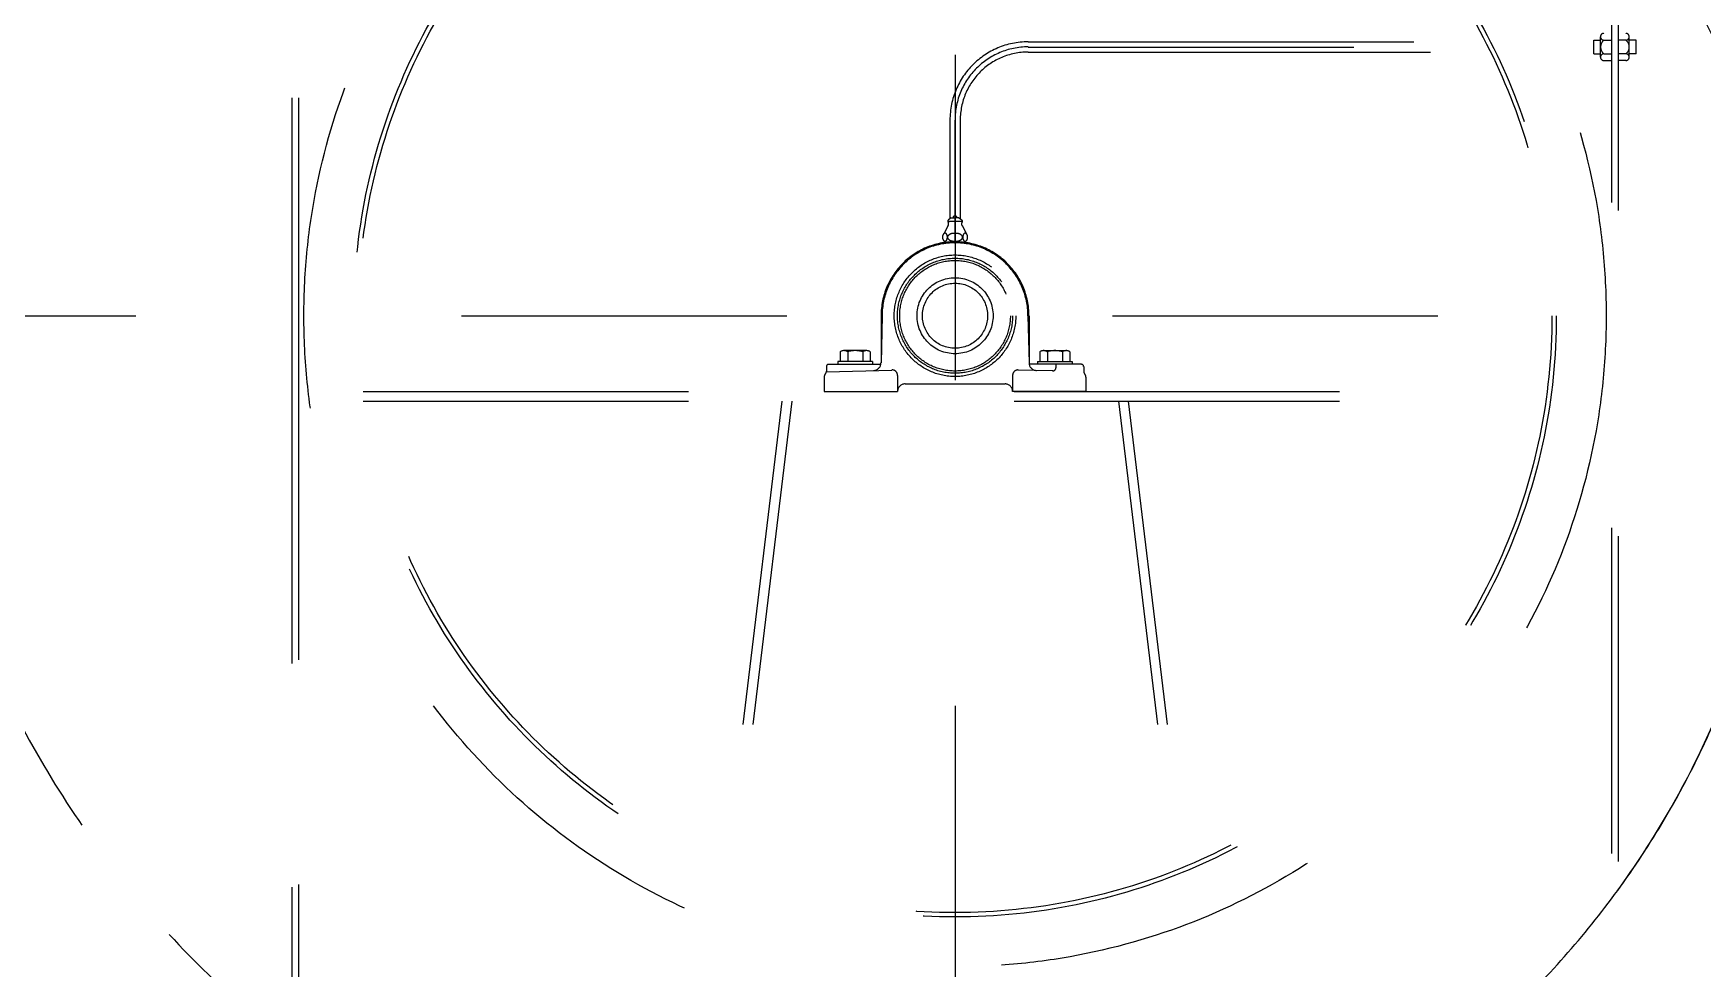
# Model space of a CAD drawing. Header units: millimetres. Extents: x 8533 to 164433, y 5768 to 115327.
# Drawn here: x 80273 to 81555, y 99993 to 100712 of the extents above; entities that cross this region are included whole.
import ezdxf

# ---------------------------------------------------------------- set-up
doc = ezdxf.new("R2010")
doc.units = ezdxf.units.MM
doc.header["$LTSCALE"] = 250
doc.linetypes.add('HIDDEN', pattern=[2, 1, -1])
doc.layers.add('EF-1', color=35, linetype='Continuous')

msp = doc.modelspace()

# ---------------------------------------------------------------- linework, layer by layer
at = {"layer": 'EF-1', "color": 7, "linetype": 'HIDDEN'}
for p, q in [((80980.4, 101195.3, -0.4), (80980.4, 99744.4, -0.4)), ((80471.1, 101162.2, -0.4), (80471.1, 100477.9, -0.4)), ((80476.1, 101162.2, -0.4), (80476.1, 100480.7, -0.4)), ((81484.7, 100831.9, -0.4), (81484.7, 99794.8, -0.4)), ((81489.7, 100825.7, -0.4), (81489.7, 99794.8, -0.4)), ((81036.6, 100705.2, -0.4), (81082.8, 100705.2, -0.4)), ((81082.8, 100705.2, -0.4), (81470.9, 100705.2, -0.4)), ((81470.9, 100696.1, -0.4), (81470.9, 100706.5, -0.4)), ((81470.9, 100706.5, -0.4), (81476.1, 100706.5, -0.4)), ((81476.1, 100706.5, -0.4), (81476.1, 100709.2, -0.4)), ((81476.1, 100696.1, -0.4), (81476.1, 100706.5, -0.4)), ((81478.7, 100706.5, -0.4), (81484.7, 100706.5, -0.4)), ((81495.6, 100706.5, -0.4), (81489.7, 100706.5, -0.4)), ((81498.2, 100706.5, -0.4), (81498.2, 100709.2, -0.4)), ((81503.5, 100706.5, -0.4), (81498.2, 100706.5, -0.4)), ((81498.2, 100696.1, -0.4), (81498.2, 100706.5, -0.4)), ((81503.5, 100696.1, -0.4), (81503.5, 100706.5, -0.4)), ((81036.6, 100701.3, -0.4), (81534.9, 100701.3, -0.4)), ((81036.6, 100697.4, -0.4), (81095.6, 100697.4, -0.4)), ((81095.6, 100697.4, -0.4), (81470.9, 100697.4, -0.4)), ((81470.9, 100696.1, -0.4), (81476.1, 100696.1, -0.4)), ((81476.1, 100693.5, -0.4), (81476.1, 100696.1, -0.4)), ((81478.7, 100696.1, -0.4), (81484.7, 100696.1, -0.4)), ((81478.7, 100690.9, -0.4), (81484.7, 100690.9, -0.4)), ((81495.6, 100696.1, -0.4), (81489.7, 100696.1, -0.4)), ((81495.6, 100690.9, -0.4), (81489.7, 100690.9, -0.4)), ((81503.5, 100696.1, -0.4), (81498.2, 100696.1, -0.4)), ((81498.2, 100693.5, -0.4), (81498.2, 100696.1, -0.4)), ((80976.5, 100645.2, -0.4), (80976.5, 100569.4, -0.4)), ((80980.4, 100550.4, -0.4), (80980.4, 100645.2, -0.4)), ((80984.3, 100645.2, -0.4), (80984.3, 100569.4, -0.4)), ((80975.1, 100564.2, -0.4), (80971.7, 100557.8, -0.4)), ((80986, 100567.3, -0.4), (80974.8, 100567.3, -0.4)), ((80975, 100566.9, -0.4), (80975.3, 100566.3, -0.4)), ((80977.4, 100570, -0.4), (80975.3, 100568.5, -0.4)), ((80977.4, 100570, -0.4), (80980.4, 100570, -0.4)), ((80983.4, 100570, -0.4), (80980.4, 100570, -0.4)), ((80983.4, 100570, -0.4), (80985.5, 100568.5, -0.4)), ((80985.9, 100566.9, -0.4), (80985.6, 100566.3, -0.4)), ((80985.8, 100564.2, -0.4), (80989.1, 100557.8, -0.4)), ((80101.3, 100494.9, -0.4), (81658.8, 100494.9, -0.4)), ((80923.6, 100494.9, -0.4), (80923.6, 100458.7, -0.4)), ((80924.4, 100494.9, -0.4), (80923.6, 100458.7, -0.4)), ((81036.4, 100494.9, -0.4), (81037.3, 100458.7, -0.4)), ((81037.3, 100494.9, -0.4), (81037.3, 100458.7, -0.4)), ((80471.1, 100477.9, -0.4), (80471.1, 100056, -0.4)), ((80476.1, 100480.7, -0.4), (80476.1, 100058, -0.4)), ((80917.1, 100459.7, -0.4), (80890.4, 100459.7, -0.4)), ((80890.4, 100459.7, -0.4), (80890.4, 100457.6, -0.4)), ((80892.2, 100467.3, -0.4), (80892.2, 100459.7, -0.4)), ((80912.4, 100468.1, -0.4), (80895.1, 100468.1, -0.4)), ((80898, 100467.3, -0.4), (80898, 100459.7, -0.4)), ((80909.5, 100467.3, -0.4), (80909.5, 100459.7, -0.4)), ((80915.3, 100467.3, -0.4), (80915.3, 100459.7, -0.4)), ((80917.1, 100459.7, -0.4), (80917.1, 100457.6, -0.4)), ((81043.8, 100459.7, -0.4), (81043.8, 100457.6, -0.4)), ((81043.8, 100459.7, -0.4), (81070.4, 100459.7, -0.4)), ((81045.5, 100467.3, -0.4), (81045.5, 100459.7, -0.4)), ((81048.4, 100468.1, -0.4), (81065.8, 100468.1, -0.4)), ((81051.3, 100467.3, -0.4), (81051.3, 100459.7, -0.4)), ((81062.9, 100467.3, -0.4), (81062.9, 100459.7, -0.4)), ((81068.6, 100467.3, -0.4), (81068.6, 100459.7, -0.4)), ((81070.4, 100459.7, -0.4), (81070.4, 100457.6, -0.4)), ((80880, 100447.8, -0.4), (80880, 100436.7, -0.4)), ((80881.6, 100455.9, -0.4), (80881.6, 100452.2, -0.4)), ((80881.6, 100451.8, -0.4), (80931.9, 100453.2, -0.4)), ((80883.3, 100457.6, -0.4), (80923.5, 100457.6, -0.4)), ((80936.2, 100449.1, -0.4), (80936.2, 100436.7, -0.4)), ((81024.6, 100449.1, -0.4), (81024.6, 100436.7, -0.4)), ((81055.4, 100452.5, -0.4), (81028.9, 100453.2, -0.4)), ((81077.5, 100457.6, -0.4), (81037.4, 100457.6, -0.4)), ((81057.9, 100457.6, -0.4), (81057.9, 100455, -0.4)), ((81079.2, 100455.9, -0.4), (81079.2, 100452.2, -0.4)), ((81080.9, 100447.8, -0.4), (81080.9, 100436.7, -0.4)), ((80525.7, 100436.7, -0.4), (81435.1, 100436.7, -0.4)), ((80880, 100436.7, -0.4), (80936.2, 100436.7, -0.4)), ((80942.1, 100442.6, -0.4), (81018.8, 100442.6, -0.4)), ((81080.9, 100436.7, -0.4), (81024.6, 100436.7, -0.4)), ((80525.7, 100429.2, -0.4), (81435.1, 100429.2, -0.4)), ((80847.4, 100429.2, -0.4), (80804.3, 100071.7, -0.4)), ((80855, 100429.2, -0.4), (80811.5, 100068.7, -0.4)), ((81105.9, 100429.2, -0.4), (81149.3, 100068.7, -0.4)), ((81113.4, 100429.2, -0.4), (81156.5, 100071.7, -0.4)), ((80471.1, 100056, -0.4), (80471.1, 99794.8, -0.4)), ((80476.1, 100058, -0.4), (80476.1, 99794.8, -0.4))]:
    msp.add_line(p, q, dxfattribs=at)
for radius in [500.1, 461.8, 458.4, 46.7, 44.2, 42.5, 29.2, 25]:
    msp.add_circle((80980.4, 100494.9, -0.4), radius, dxfattribs=at)
for centre, radius, start, end in [((81020.8, 100452.4, -0.4), 599.3, 4.0682, 89.8805), ((81036.6, 100645.2, -0.4), 60.1, 90, 180), ((81478.7, 100709.2, -0.4), 2.61, 90, 270), ((81482.7, 100701.3, -0.4), 6.53, 126.8699, 233.1301), ((81495.6, 100709.2, -0.4), 2.61, 270, 90), ((81491.7, 100701.3, -0.4), 6.53, 306.8699, 53.1301), ((81036.6, 100645.2, -0.4), 56.2, 90, 180), ((81036.6, 100645.2, -0.4), 52.2, 90, 180), ((81478.7, 100693.5, -0.4), 2.61, 90, 270), ((81495.6, 100693.5, -0.4), 2.61, 270, 90), ((80976.1, 100567.5, -0.4), 1.27, 125.6652, 209.829), ((80973.6, 100565.4, -0.4), 1.9, 319.1963, 29.829), ((80980.4, 100570, -0.4), 1.58, 0, 180), ((80987.2, 100565.4, -0.4), 1.9, 150.171, 220.8037), ((80984.8, 100567.5, -0.4), 1.27, 330.171, 54.3348), ((80980.4, 100494.9, -0.4), 56.8, 0, 180), ((80980.4, 100494.9, -0.4), 56, 0, 180), ((80975.8, 100555.2, -0.4), 5.04, 165.7899, 180), ((80975.8, 100555.2, -0.4), 5.04, 180, 194.2101), ((80974.3, 100555.6, -0.4), 3.44, 148.5608, 165.7899), ((80974.3, 100554.8, -0.4), 3.44, 194.2101, 211.4392), ((80973.3, 100556.2, -0.4), 2.29, 124.1195, 148.5608), ((80973.3, 100554.2, -0.4), 2.29, 211.4392, 235.8805), ((80972.7, 100557.1, -0.4), 1.19, 90, 124.1195), ((80972.7, 100553.3, -0.4), 1.19, 235.8805, 270), ((80972.7, 100557.1, -0.4), 1.19, 55.8805, 90), ((80972.7, 100553.3, -0.4), 1.19, 270, 304.1195), ((80972.1, 100556.2, -0.4), 2.29, 31.4392, 55.8805), ((80972.1, 100554.2, -0.4), 2.29, 304.1195, 328.5608), ((80971.1, 100555.6, -0.4), 3.44, 14.2101, 31.4392), ((80971.1, 100554.8, -0.4), 3.44, 328.5608, 345.7899), ((80969.5, 100555.2, -0.4), 5.04, 0, 14.2101), ((80969.5, 100555.2, -0.4), 5.04, 345.7899, 0), ((80976.3, 100555.2, -0.4), 1.72, 141.9497, 180), ((80976.3, 100555.2, -0.4), 1.72, 180, 218.0503), ((80978.3, 100553.6, -0.4), 4.21, 117.8883, 141.9497), ((80978.3, 100556.7, -0.4), 4.21, 218.0503, 242.1117), ((80979.6, 100551.2, -0.4), 7, 102.3641, 117.8883), ((80979.6, 100559.2, -0.4), 7, 242.1117, 257.6359), ((80980.4, 100547.2, -0.4), 11, 90, 102.3641), ((80980.4, 100563.1, -0.4), 11, 257.6359, 270), ((80980.4, 100547.2, -0.4), 11, 77.6359, 90), ((80980.4, 100563.1, -0.4), 11, 270, 282.3641), ((80981.3, 100551.2, -0.4), 7, 62.1117, 77.6359), ((80981.3, 100559.2, -0.4), 7, 282.3641, 297.8883), ((80982.6, 100553.6, -0.4), 4.21, 38.0503, 62.1117), ((80982.6, 100556.7, -0.4), 4.21, 297.8883, 321.9497), ((80984.5, 100555.2, -0.4), 1.72, 0, 38.0503), ((80984.5, 100555.2, -0.4), 1.72, 321.9497, 0), ((80991.3, 100555.2, -0.4), 5.04, 165.7899, 180), ((80991.3, 100555.2, -0.4), 5.04, 180, 194.2101), ((80989.8, 100555.6, -0.4), 3.44, 148.5608, 165.7899), ((80989.8, 100554.8, -0.4), 3.44, 194.2101, 211.4392), ((80988.8, 100556.2, -0.4), 2.29, 124.1195, 148.5608), ((80988.8, 100554.2, -0.4), 2.29, 211.4392, 235.8805), ((80988.2, 100557.1, -0.4), 1.19, 90, 124.1195), ((80988.2, 100553.3, -0.4), 1.19, 235.8805, 270), ((80988.2, 100557.1, -0.4), 1.19, 55.8805, 90), ((80988.2, 100553.3, -0.4), 1.19, 270, 304.1195), ((80987.5, 100556.2, -0.4), 2.29, 31.4392, 55.8805), ((80987.5, 100554.2, -0.4), 2.29, 304.1195, 328.5608), ((80986.6, 100555.6, -0.4), 3.44, 14.2101, 31.4392), ((80986.6, 100554.8, -0.4), 3.44, 328.5608, 345.7899), ((80985, 100555.2, -0.4), 5.04, 0, 14.2101), ((80985, 100555.2, -0.4), 5.04, 345.7899, 0), ((80937.8, 100454.7, -0.4), 682, 273.5809, 3.3839), ((80937.9, 100454.5, -0.4), 681.8, 323.9076, 3.3991), ((80895.1, 100462.7, -0.4), 5.42, 57.7958, 122.2042), ((80903.7, 100447.7, -0.4), 20.4, 73.5736, 106.4264), ((80912.4, 100462.7, -0.4), 5.42, 57.7958, 122.2042), ((81048.4, 100462.7, -0.4), 5.42, 57.7958, 122.2042), ((81057.1, 100447.7, -0.4), 20.4, 73.5736, 106.4264), ((81065.8, 100462.7, -0.4), 5.42, 57.7958, 122.2042), ((80884.1, 100447.8, -0.4), 4.17, 138.5904, 180), ((80879.1, 100452.2, -0.4), 2.5, 318.5904, 0), ((80883.3, 100455.9, -0.4), 1.67, 90, 180), ((80917.7, 100458.7, -0.4), 5.83, 271.5994, 0), ((80932.1, 100449.1, -0.4), 4.17, 0, 92.5169), ((81028.8, 100449.1, -0.4), 4.17, 87.4831, 180), ((81043.1, 100458.7, -0.4), 5.83, 180, 268.4006), ((81055.4, 100455, -0.4), 2.5, 268.4006, 0), ((81077.5, 100455.9, -0.4), 1.67, 0, 90), ((81081.7, 100452.2, -0.4), 2.5, 180, 221.4096), ((81076.7, 100447.8, -0.4), 4.17, 0, 41.4096), ((80942.1, 100436.7, -0.4), 5.83, 90, 180), ((81018.8, 100436.7, -0.4), 5.83, 0, 90), ((80939.8, 100538.3, -0.4), 765.4, 195.8829, 222.6603), ((80939.8, 100538.3, -0.4), 765.4, 222.6603, 273.0454)]:
    msp.add_arc(centre, radius, start, end, dxfattribs=at)

doc.saveas('drawing.dxf')
